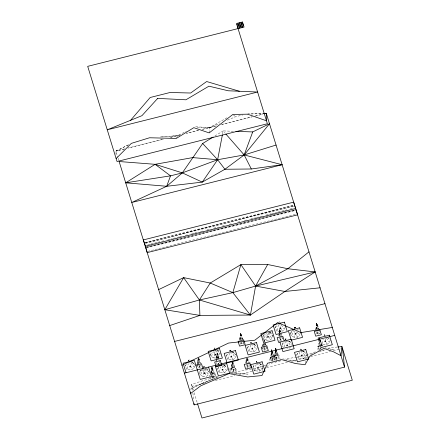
<?xml version="1.0" encoding="UTF-8"?>
<svg xmlns="http://www.w3.org/2000/svg" width="440" height="440" viewBox="0 0 440 440"><rect width="100%" height="100%" fill="white"/><g stroke="black" fill="none" stroke-linecap="round" stroke-linejoin="round"><path stroke-width="0.33" stroke-dasharray="2.2 1.65" d="M198.022 364.238L197.874 367.593L199.331 368.005L201.273 367.197L200.365 363.968M198.055 363.567L198.27 358.875M211.712 373.577L212.014 366.872L215.182 375.127L214.929 377.207L212.982 378.015L211.525 377.603M216.75 363.792L216.816 362.45M216.997 358.43L217.212 353.738L218.917 358.182M232.551 361.18L235.472 368.803L235.219 370.876L233.277 371.685L231.82 371.272L232.276 361.218M240.185 342.474L240.125 343.816L241.582 344.229L243.524 343.42L243.777 341.347M240.306 339.79L240.609 333.091L243.045 339.438M246.395 363.473L246.24 366.828L247.698 367.241L249.645 366.432L249.838 364.875M246.428 362.808L246.609 358.782M263.379 346.357L263.23 349.707L264.688 350.125L266.629 349.311L266.882 347.237M263.412 345.686L263.505 343.673M271.298 360.486L271.783 349.762L274.697 360.096L272.756 360.905L271.298 360.486L270.386 359.656L271.783 349.762L273.763 356.961L274.951 358.017L274.697 360.096M275.237 358.842L275.726 348.117L278.894 356.373L278.641 358.446L276.694 359.255L275.237 358.842L274.324 358.012L275.429 350.091L274.324 358.012M279.318 336.716L279.163 340.07L280.621 340.483L282.568 339.675L282.821 337.601M279.351 336.05L279.471 333.366M279.499 332.695L279.653 329.346L280.627 331.881M316.388 331.843L316.294 333.856L317.757 334.268L319.699 333.459L319.891 331.903M316.509 329.164L316.784 323.131L318.978 328.845M320.656 349.618L319.198 349.201L319.38 345.18M319.594 340.489L319.682 338.476L322.608 346.099M197.951 363.627L198.319 357.539M211.607 373.632L211.976 367.549M216.926 358.468L217.212 353.738L219.032 360.195M231.011 369.116L231.858 367.983L232.265 361.224L230.907 370.442L231.82 371.272M240.207 339.851L240.609 333.091L242.435 339.548M246.323 362.863L246.565 358.804M263.312 345.741L263.434 343.712M270.49 358.336L271.337 357.198L271.783 349.762L272.756 360.905M274.434 356.686L275.281 355.553L275.605 350.141M275.644 349.465L275.726 348.117L278.641 358.446M279.246 336.105L279.411 333.399M279.45 332.723L279.653 329.346L280.385 331.925M316.421 329.214L316.784 323.131L318.423 328.939M319.319 344.559L319.236 345.911L318.389 347.045L318.285 348.37L319.198 349.201M319.561 340.505L319.682 338.476L321.871 346.225M217.751 376.464L202.989 380.627L191.582 384.357L190.878 390.099M262.647 370.634L262.916 366.438L258.968 367.323M305.75 359.222L305.982 355.619L312.582 352.721L315.849 351.742M305.184 362.709L305.283 361.361M196.961 366.757L197.065 365.437M262.422 347.55L262.317 348.876L263.065 343.602L262.62 346.236M209.181 132.908L209.627 127.556L227.48 117.475M206.536 368.379L207.521 369.166L209.286 372.427L208.214 374.946L206.195 376.558L203.093 376.464L203.484 372.444M203.549 371.773L203.94 367.752M217.404 349.861L218.389 350.647L220.16 353.909L219.082 356.422L217.063 358.034L213.966 357.945L214.291 354.596M214.357 353.925L214.814 349.234M270.023 332.062L271.007 332.849L272.773 336.111L271.7 338.624L269.682 340.236L266.585 340.148L266.91 336.793M266.976 336.127L267.3 332.772M300.317 333.19L299.244 335.704L297.226 337.315L294.124 337.227L294.322 335.214M294.58 332.536L294.712 331.194M294.971 328.51L295.103 327.168L296.087 327.959M197.054 366.097L198.264 357.522M211.173 372.812L212.014 366.872L214.929 377.207M216.183 360.993L216.464 359.013M216.557 358.353L217.212 353.738L219.01 360.283M230.907 370.442L232.21 361.207M239.679 339.686L240.609 333.091L242.413 339.636M245.795 362.698L246.356 358.738L245.735 362.692M270.386 359.656L271.783 349.762L272.288 356.598L271.337 357.198M276.694 359.255L275.726 348.117L275.539 349.432L275.726 348.117L277.706 355.317L278.894 356.373M278.718 335.94L279.092 333.3M279.186 332.64L279.653 329.346L280.374 331.964M315.854 329.725L316.784 323.131L318.406 329.021M318.285 348.37L319.033 343.09L318.389 347.045M197.263 364.117L198.061 358.842M211.216 372.147L212.014 366.872L213.994 374.072L215.182 375.127M216.117 360.987L216.414 359.013M216.513 358.353L217.212 353.738L217.608 358.325M239.619 339.68L240.609 333.091L241.181 339.642M279.158 332.64L279.653 329.346L279.939 332.618M315.788 329.725L316.784 323.131L317.3 329.027M222.503 134.266L223.141 130.917L234.57 131.307M195.344 365.068L194.376 367.609L191.813 369.71L186.962 369.424L188.243 363.721M227.673 368.269L226.71 370.816L224.147 372.917L219.291 372.625L220.572 366.922M236.407 355.245L235.444 357.786L232.881 359.887L228.025 359.601L229.449 353.265M257.444 347.248L256.476 349.789L253.913 351.89L249.062 351.604L251.196 342.1L250.388 343.167M263.076 366.476L262.114 369.023L259.551 371.124L254.694 370.832L256.834 361.328L256.025 362.395M285.368 326.821L284.405 329.362L281.842 331.463L276.986 331.177L278.839 322.938M284.097 347L285.951 338.762L285.142 339.829M306.741 354.184L305.778 356.73L303.215 358.831L298.359 358.545L299.789 352.204M330.358 339.884L329.395 342.43L326.832 344.531L321.976 344.24L323.12 339.174M200.987 369.963L200.101 370.981L199.139 373.527L201.795 369.694M213.966 357.945L211.36 356.582L210.007 355.009L210.975 352.462M262.625 337.205L263.593 334.664L264.473 333.647M290.169 334.284L291.132 331.738L292.012 330.726M291.709 345.18L292.193 343.909M188.694 360.976L189.096 359.915L187.886 361.515M229.757 351.153L230.164 350.097L231.248 350.889M250.789 343.156L251.196 342.1L250.487 343.233M256.427 362.389L256.834 361.328L256.124 362.466M285.543 339.818L285.951 338.762L285.241 339.895M203.093 376.464L200.486 375.1L203.302 368.275M203.561 367.653L204.072 366.41L208.214 374.946M211.36 356.582L213.406 351.615M266.585 340.148L263.978 338.784L266.283 333.195M294.124 337.227L291.517 335.863L294.333 329.032M294.586 328.411L295.103 327.168L295.367 328.438M186.962 369.424L185.191 366.163L185.73 364.903M219.291 372.625L217.525 369.369L218.598 366.85M228.025 359.601L226.259 356.34L227.332 353.826L228.338 353.018M249.062 351.604L247.291 348.343L248.369 345.829M254.694 370.832L252.929 367.576L254.001 365.057M276.986 331.177L275.22 327.916L276.293 325.402M283.514 347.721L282.046 345.004L283.118 342.491M298.359 358.545L296.593 355.284L297.671 352.77L298.678 351.962M321.976 344.24L320.21 340.984L320.749 339.724M176.556 137.869L177.54 135.619L186.593 131.203M203.511 367.4L204.072 366.41L205.266 372.119M214.379 348.882L214.94 347.892L213.62 349.415M294.536 328.158L295.103 327.168L294.217 328.185M185.191 366.163L186.615 363.891M188.386 361.053L189.096 359.915M217.525 369.369L218.944 367.098M226.259 356.34L228.388 352.935M247.291 348.343L249.068 345.505M275.22 327.916L276.997 325.077M252.929 367.576L254.705 364.733M282.046 345.004L283.817 342.166M296.593 355.284L298.722 351.874M320.21 340.984L320.92 339.845M210.007 355.009L211.904 352.27M203.313 367.505L204.072 366.41M263.005 336.661L264.902 333.922M290.548 333.74L292.826 330.451M294.344 328.262L295.103 327.168M229.356 351.159L230.164 350.097L231.204 350.955M266.673 367.12L269.786 363.583M306.163 359.343L307.516 357.902M200.101 370.981L201.641 369.721M263.593 334.664L264.616 333.823M291.132 331.738L292.672 330.479M290.714 346.874L288.668 348.552L286.847 348.447M211.569 374.308L212.514 373.709L213.994 374.072M231.858 367.983L232.81 367.378L234.284 367.747L235.472 368.803M275.281 355.553L276.227 354.948L277.706 355.317M214.946 135.954L223.141 130.917L224.934 132.963M128.381 144.848L115.924 151.096L116.012 154.489M128.414 144.859L115.924 151.096L117.931 157.614M247.549 114.175L249.381 113.289L262.895 113.322M214.528 378.516L201.454 383.647L191.312 388.559L202.263 383.339L215.771 378.048M264.077 365.882L265.821 365.052M310.679 354.541L314.259 352.858M197.257 127.644L209.627 127.556L219.78 123.338M227.398 120.17L235.642 116.738L242.836 114.934M319.291 351.791L324.379 349.805M201.454 383.647L209.841 380.749M216.392 377.817L218.257 377.113M230.522 372.9L252.39 368.803M163.152 139.216L127.897 148.088L163.625 139.112M179.784 135.036L169.807 137.544L180.158 134.959M198.413 130.35L186.439 133.364L198.495 130.356M216.376 125.835L201.74 129.514L216.959 125.719M221.694 124.493L252.296 116.798L221.623 124.547M254.958 116.127L262.944 114.12M255.613 116.006L262.95 114.163M145.035 242.539L293.392 205.271M145.057 242.743L293.414 205.475M145.228 243.172L293.584 205.909M145.915 243.21L293.607 206.113M147.835 244.778L150.496 244.112M151.162 243.941L157.146 242.44M157.812 242.27L163.801 240.768M167.794 239.767L172.447 238.596M173.113 238.431L179.102 236.924M179.768 236.759L181.764 236.258M185.091 235.422L188.419 234.586M191.741 233.75L194.403 233.079M195.069 232.914L197.065 232.414M200.393 231.578L203.72 230.742M207.042 229.906L210.37 229.07M213.697 228.234L218.356 227.068M222.343 226.061L225.671 225.225M228.998 224.389L232.326 223.553M237.644 222.216L240.306 221.551M244.299 220.55L246.961 219.879M250.954 218.878L255.607 217.707M256.273 217.542L262.262 216.035M266.255 215.034L270.908 213.862M271.574 213.697L277.563 212.19M278.228 212.025L284.218 210.524M284.884 210.353L286.875 209.853M290.202 209.017L292.864 208.351M145.739 247.148L295.427 209.545M147.092 247.016L295.449 209.748M145.931 247.781L295.62 210.183M146.619 247.819L295.642 210.386M147.626 251.389L296.648 213.956M280.346 338.267L280.726 338.173M317.477 332.057L317.955 332.283M199.051 365.789L199.436 365.695M276.419 357.038L276.898 357.264L276.997 358.188L276.617 358.281L276.419 357.038L276.617 358.281M322.8 345.345L317.163 346.764L318.263 350.328M276.518 357.363L276.898 357.264M272.673 359.931L272.476 358.688L272.96 358.914L272.58 359.007L272.673 359.931L273.059 359.832L272.861 358.589M276.518 357.957L276.898 357.863L276.798 356.945M210.749 374.847L215.132 373.742L216.601 378.505M233.195 370.711L232.997 369.468L233.481 369.699L233.574 370.618L233.195 370.711L233.382 369.375M272.575 359.607L273.059 359.832M233.481 369.699L232.997 369.468M212.707 375.799L213.186 376.024L213.285 376.943L212.905 377.042L212.707 375.799L212.905 377.042M320.958 348.546L320.474 348.32L320.958 348.546L320.859 347.627M212.806 376.118L213.186 376.024M212.806 376.717L213.186 376.624L213.087 375.705M271.089 363.253L280.825 360.811M322.388 350.576L324.269 350.103M231.253 373.593L236.891 372.174L235.422 367.417L229.785 368.83L231.066 372.993M213.466 379.291L210.958 379.918L210.045 376.943M204.815 383.103L192.17 386.276L192.599 390.264M215.457 380.43L234.751 375.584M238.744 374.577L262.691 368.566M266.684 367.56L287.309 362.379M291.297 361.377L307.263 357.368M310.591 356.532L330.55 351.516M333.212 350.851L342.524 348.513M253.044 368.654L258.313 367.472M300.668 356.587L285.318 358.969M303.325 356.103L305.982 355.619M327.597 348.233L337.139 347.034M161.871 136.961L177.54 135.619L160.463 136.928M250.894 114.021L262.928 113.482M234.608 373.698L248.039 374.121L230.725 372.724M195.646 126.786L209.627 127.556M296.731 329.819L298.551 329.929M269.187 332.739L271.007 332.849M213.538 350.361L218.389 350.647M205.7 369.061L207.521 369.166M284.741 360.052L296.06 361.036L282.832 358.908M330.204 349.437L334.12 349.817L325 347.809M320.188 345.307L321.662 345.675L322.454 346.379M272.288 356.598L273.763 356.961M326.925 337.216L329.01 338.305L327.921 337.513M288.233 340.967L290.84 342.331L291.517 343.123M302.786 351.247L305.393 352.611L302.132 350.229M253.484 344.305L256.091 345.67L253.919 344.08M259.122 363.534L261.723 364.898L262.399 365.69M232.447 352.303L235.054 353.667L236.066 354.849M223.713 365.327L226.32 366.691L224.147 365.107M194.667 364.276L190.014 360.8M325.028 335.621L324.115 334.736L325.204 335.527M279.125 321.668L280.214 322.465M301.411 349.921L300.498 349.036L301.587 349.833M289.212 341.143L290.84 342.331M260.095 363.709L261.723 364.898M231.792 351.285L235.054 353.667M191.818 361.9L193.99 363.49M233.305 114.835L235.642 116.738M324.115 334.736L325.155 335.594M327.756 337.739L329.318 339.026M300.498 349.036L301.538 349.894M302.06 350.323L305.701 353.326M288.552 340.907L291.671 343.481M253.798 344.245L256.922 346.819M259.435 363.473L262.554 366.047M231.721 351.384L235.884 354.816M224.032 365.266L227.15 367.84M191.697 362.065L194.821 364.639M230.164 350.097L231.077 350.977M269.297 332.096L272.773 336.111M217.113 350.4L220.16 353.909M204.941 367.411L208.852 371.927M290.505 334.68L291.517 335.863M262.966 337.601L263.978 338.784M199.815 374.314L200.486 375.1M326.375 338.036L329.395 342.43M301.252 350.136L305.778 356.73M281.386 324.968L284.405 329.362M286.704 339.861L290.472 345.356M251.955 343.2L256.476 349.789M257.587 362.428L262.114 369.023M230.918 351.192L235.444 357.786M223.311 365.871L226.71 370.816M190.982 362.665L194.376 367.609M297.468 332.046L299.244 335.704M268.741 332.53L271.7 338.624M216.123 350.328L219.082 356.422M280.874 332.519L282.09 335.693M272.272 351.032L274.951 358.017M265.518 345.527L263.714 338.982L264.935 342.155M265.177 342.793L265.909 344.696M247.462 358.006L249.167 362.45M199.089 358.771L200.794 363.215M280.308 359.744L278.845 354.986L273.202 356.4L274.489 360.564M276.898 357.863L276.997 358.188M276.37 361.389L274.901 356.631L269.264 358.05L270.364 361.62M272.476 358.688L272.58 359.007M264.891 348.134L264.407 347.908L264.506 348.227M247.902 365.25L247.423 365.024L247.522 365.349M233.475 370.293L233.574 370.618M213.186 376.624L213.285 376.943M209.495 375.161L209.858 376.349M191.582 384.357L193.369 390.159M194.167 392.75L197.362 403.111M118.129 158.263L119.136 161.524M318.604 329.588L319.699 333.459M281.111 334.51L281.474 335.803M281.655 336.446L282.568 339.675M263.714 338.982L266.629 349.311M243.161 342.127L243.524 343.42M247.462 358.683L249.645 366.432M235.219 370.876L232.485 361.191L234.284 367.747M219.214 360.839L219.945 363.424M200.184 363.319L198.907 358.804L199.98 362.752M325.204 338.652L326.832 344.531M300.861 350.345L303.215 358.831M286.308 340.065L287.397 343.981M279.488 322.977L280.753 327.547M280.935 328.202L281.842 331.463M257.197 362.632L258.28 366.553M259.006 369.166L259.551 371.124M251.559 343.404L252.648 347.32M253.374 349.932L253.913 351.89M230.527 351.401L231.611 355.317M232.337 357.929L232.881 359.887M222.151 365.734L222.877 368.346M223.603 370.959L224.147 372.917M189.459 361.224L190.548 365.139M190.729 365.794L191.813 369.71M319.836 340.527L319.682 338.476L321.662 345.675M247.451 358.721L248.529 362.648M296.027 331.606L297.226 337.315M268.092 332.629L269.682 340.236M215.21 349.157L216.139 353.595M216.271 354.233L217.063 358.034M205.398 372.752L206.195 376.558M320.474 347.721L320.573 348.639M192.885 392.92L193.661 400.23M319.682 338.476L319.853 340.439M317.526 331.65L317.757 334.268M279.994 333.278L280.225 335.896M280.28 336.55L280.451 338.52M264.115 343.569L264.286 345.538M264.346 346.192L264.517 348.156M246.961 358.721L247.302 362.654M247.357 363.308L247.698 367.241M233.277 371.685L232.364 361.202L232.81 367.378M212.982 378.015L212.069 367.532L212.514 373.709M198.528 358.831L198.93 363.418M198.985 364.073L199.161 366.036M316.784 323.131L317.185 328.598M279.653 329.346L280.154 336.177M275.726 348.117L276.227 354.948M264.066 343.767L264.171 345.131M246.934 358.837L247.181 362.252M240.609 333.091L241.115 339.922M217.212 353.738L217.564 358.523M198.512 358.914L198.864 363.699M124.57 148.923L115.924 151.096L124.57 148.923"/><path stroke-width="0.66" d="M337.827 346.968L341.935 346.588L340.995 355.702L333.454 351.786L323.895 348.375L309.887 356.131L305.047 364.733L295.559 363.545L281.782 359.639L267.498 363.226L261.982 375.551L247.638 376.965L229.059 373.566L200.833 385.781L190.641 393.47L190.74 392.123M250.393 315.051L255.602 286.066L267.669 264.495L287.859 268.736L315.172 271.942L284.906 291.478L250.393 315.051L199.898 315.392L164.819 309.711L183.645 277.629L210.249 283.03L232.848 292.622L250.393 315.051L199.397 299.976L164.819 309.711M276.056 145.052L244.178 154.946L217.63 159.726L192.676 157.608L155.111 164.312L125.703 182.82L166.711 186.28L202.257 182.116L217.63 159.726L222.371 134.937M158.626 289.625L183.645 277.629L199.397 299.976L232.848 292.622L240.884 264.611L267.669 264.495M282.117 164.72L131.763 202.488L166.711 186.28L170.506 175.846L182.325 172.876L217.63 159.726L224.917 169.263L251.323 168.988L282.117 164.72L244.178 154.946L225.825 133.986M251.323 168.988L244.178 154.946L269.489 123.756L252.72 131.923L244.178 154.946L224.917 169.263L202.257 182.116L182.325 172.876L155.111 164.312L119.136 161.524L194.161 404.877L344.514 367.114L342.524 348.513M213.191 137.033L202.648 143.506L182.325 172.876L166.711 186.28M130.597 120.291L150.178 97.493L170.099 92.488L190.641 93.022L206.657 81.532L239.349 91.251M116.122 158.565L131.346 143.363L149.529 137.77L176.308 138.43L193.82 127.672L209.181 132.908L232.837 114.45L247.549 114.175L266.475 120.797L266.272 113.328L263.571 113.322M308.979 251.856L287.859 268.736L255.602 286.066L232.848 292.622M181.935 365.222L228.608 343.041L254.821 340.202L277.651 322.57L301.076 332.596L332.288 327.459M169.708 325.573L199.898 315.392L199.397 299.976L210.249 283.03L240.884 264.611L255.602 286.066L284.906 291.478L320.062 287.804M236.874 24.777L242.891 23.271M237.264 26.048L243.282 24.536M237.655 27.319L243.672 25.806M264.275 113.784L266.266 113.284L344.514 367.114M264.94 113.663L266.272 113.328L263.599 113.449M174.603 341.435L324.951 303.666M195.839 365.151L201.476 363.732L202.945 368.495M184.382 373.153L334.73 335.39M255.602 286.066L315.172 271.942M125.703 182.82L170.506 175.846L155.111 164.312M235.917 131.351L252.72 131.923M202.648 143.506L217.63 159.726M341.935 346.588L352.303 380.232L201.955 418L197.56 403.755M240.994 22.38L242.561 27.456M239.492 22.753L241.054 27.83M295.526 207.68L295.614 208.5L145.261 246.263L145.173 245.448L147.219 252.61L297.567 214.841L297.314 213.791L293.656 202.153L143.303 239.921L144.98 244.811M237.985 23.133L239.553 28.21M284.24 340.973L282.772 336.215L277.134 337.629L278.597 342.386L291.22 339.235L294.157 348.75L282.882 351.588L279.945 342.067M208.582 367.076L211.514 376.591L200.239 379.423L194.37 360.393L183.095 363.226L186.027 372.741M194.018 403.552L194.161 404.877M157.685 98.395L141.939 115.671L107.255 129.8L257.609 92.032L228.195 90.767L208.929 86.174L185.917 99.797L157.685 98.395M242.495 22L236.484 23.513L267.388 123.756L117.035 161.519L87.698 66.352L244.063 27.076L242.495 22M284.4 322.146L273.125 324.979L276.056 334.493L287.331 331.661L284.4 322.146M280.511 327.905L279.747 328.091L279.945 328.735L280.709 328.548L280.511 327.905M272.069 330.759L260.794 333.591L263.731 343.107L275.006 340.274L272.069 330.759M243.727 339.961L238.09 341.374L239.558 346.132L245.196 344.718L243.727 339.961M299.613 327.839L288.332 330.671L291.269 340.186L302.544 337.354L299.613 327.839M241.786 342.837L241.5 343.255L241.786 342.837M219.45 348.557L208.175 351.389L211.112 360.905L222.387 358.072L219.45 348.557M268.18 336.512L267.421 336.705L267.619 337.348L268.378 337.156L268.18 336.512M256.471 342.573L245.196 345.406L248.127 354.921L259.408 352.088L256.471 342.573M295.724 333.591L294.959 333.784L295.158 334.428L295.922 334.235L295.724 333.591M215.562 354.316L214.803 354.508L215.001 355.152L215.76 354.959L215.562 354.316M280.825 339.091L280.544 339.51L280.825 339.091M235.433 350.57L224.158 353.403L227.095 362.918L238.37 360.085L235.433 350.57M319.902 330L314.264 331.414L315.728 336.177L321.37 334.757L319.902 330M252.582 348.332L251.818 348.524L252.021 349.168L252.78 348.975L252.582 348.332M317.955 332.877L317.675 333.295L317.955 332.877M266.832 345.851L261.195 347.27L262.663 352.028L268.301 350.609L266.832 345.851M190.482 366.152L189.717 366.339L189.921 366.982L190.68 366.795L190.482 366.152M231.545 356.329L230.786 356.521L230.984 357.165L231.743 356.972L231.545 356.329M264.891 348.733L264.605 349.145L264.891 348.733M220.325 360.608L214.687 362.021L216.156 366.784L221.793 365.365L220.325 360.608M199.535 366.614L199.249 367.032L199.535 366.614M287.331 344.993L286.572 345.186L286.77 345.829L287.529 345.637L287.331 344.993M329.389 335.209L318.115 338.041L321.046 347.562L332.321 344.729L329.389 335.209M218.383 363.484L218.103 363.902L218.383 363.484M226.699 363.594L215.424 366.427L218.361 375.947L229.636 373.115L226.699 363.594M325.501 340.967L324.736 341.159L324.935 341.803L325.699 341.611L325.501 340.967M204.694 372.834L203.929 373.027L204.127 373.67L204.892 373.478L204.694 372.834M222.811 369.353L222.052 369.545L222.25 370.189L223.009 369.996L222.811 369.353M249.849 362.973L244.211 364.386L245.674 369.144L251.317 367.73L249.849 362.973M305.773 349.514L294.498 352.347L297.429 361.861L308.704 359.029L305.773 349.514M262.108 361.801L250.828 364.634L253.765 374.154L265.04 371.322L262.108 361.801M247.902 365.849L247.621 366.267L247.902 365.849M301.884 355.267L301.12 355.459L301.318 356.103L302.082 355.911L301.884 355.267M258.22 367.56L257.455 367.752L257.653 368.396L258.418 368.203L258.22 367.56"/></g></svg>
